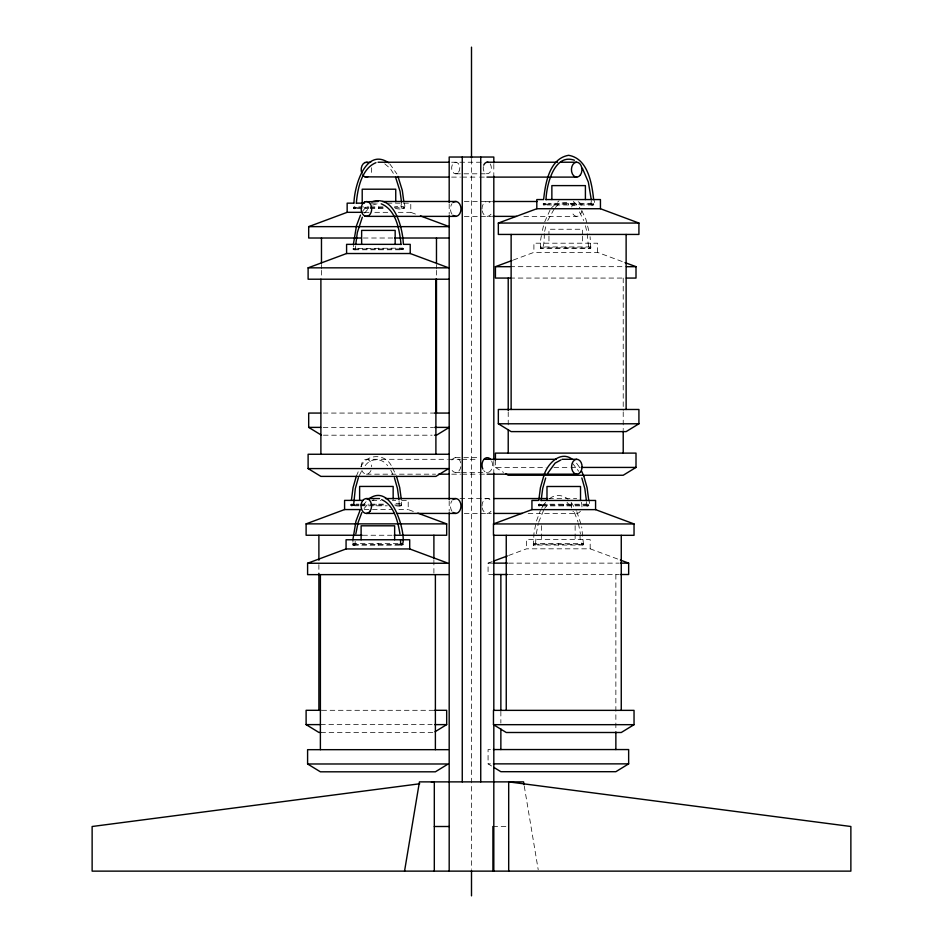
<?xml version="1.0" encoding="UTF-8"?>
<svg xmlns="http://www.w3.org/2000/svg" width="943" height="943" viewBox="0 0 943 943"><rect width="100%" height="100%" fill="white"/><g stroke="black" fill="none" stroke-linecap="round" stroke-linejoin="round"><path stroke-width="0.71" stroke-dasharray="4.71 3.54" d="M400.068 249.765L353.578 249.765L353.401 244.284M354.403 249.73L355.535 249.742L355.7 245.875M399.549 545.184L353.059 545.184L352.882 539.702M398.087 543.533L353.059 543.533L352.776 545.066L355.051 545.148L355.181 541.294M544.252 233.746C544.712 255.388 537.239 252.559 541.977 232.956M534.339 544.229L583.505 544.37L582.88 545.054L533.396 545.03L533.997 533.137L535.883 523.377M580.546 534.976C578.589 537.781 582.585 547.977 582.88 543.416L533.538 543.416L533.255 544.948L535.541 545.03L535.942 537.439M587.194 233.746C587.536 235.161 588.432 253.973 590.235 246.96L540.893 246.96L540.315 247.785L540.893 248.61L590.235 248.61L590.825 247.903L541.695 247.785M536.296 533.75L538.3 523.613M542.39 230.457L543.816 224.564M544.641 231.377L545.997 225.766M544.712 221.841L550.24 209.617M536.461 521.019L540.445 510.422M538.642 522.21L544.005 509.409M547.706 220.556L554.472 208.486M356.348 476.132L358.481 471.158M359.318 475.578L362.041 470.156M395.435 208.568C408.826 210.666 406.138 204.348 394.41 206.918M542.084 505.861L588.573 505.861L589.163 505.035L588.573 504.222L543.545 504.222M541.659 508.242L542.885 506.061M362.914 210.772L367.546 205.15M364.623 213.094L369.892 206.882M360.91 466.809C366.803 453.265 385.982 453.265 391.875 466.809M551.584 207.778L559.081 200.741M363.079 505.271L367.027 500.568M364.104 508.513L369.373 502.301M543.557 505.153L545.573 502.395M544.582 508.383L549.686 502.336M546.964 204.973L593.453 204.973L594.031 204.148L593.453 203.323L548.425 203.323M395.647 505.802C406.527 507.558 401.129 501.075 393.255 504.151M586.452 501.982C584.743 508.772 592.192 506.085 588.75 500.391M555.392 207.566C560.708 200.352 571.953 201.107 576.963 208.486M365.153 465.677C370.516 457.779 382.28 457.779 387.644 465.677M549.675 498.611C554.908 494.085 563.112 494.662 568.075 499.319M401.635 203.405C398.547 210.796 407.647 209.829 403.969 203.087M591.332 201.095C589.351 207.731 597.214 205.079 593.63 199.492M590.825 247.938L590.082 236.681M399.054 500.639L399.219 505.766L400.386 505.613M400.398 505.766L401.565 505.613L401.388 500.32M586.617 505.849L588.915 505.672M581.171 544.524L582.927 544.335M583.469 544.394L581.69 526.913M353.236 249.577L354.403 249.577M355.535 249.742L353.165 249.518L353.071 248.528L402.885 248.115M540.551 248.422L542.897 248.575M352.753 545.007L355.051 545.148M533.243 544.889L535.541 545.03M372.603 205.044L378.402 203.488M372.084 500.462L374.065 499.649M513.298 260.044L533.903 252.37L597.532 252.37L623.641 262.083M493.425 574.511L488.073 574.511L488.073 563.136L492.199 561.604M508.69 555.462L526.548 548.826L590.177 548.826L619.032 559.553M404.134 208.379L401.836 208.556M593.795 204.784L591.497 204.961M403.793 206.918L403.793 208.568M593.453 203.323L593.453 204.973M353.578 249.765L353.578 248.115M540.893 248.61L540.893 246.96M590.235 246.96L590.235 248.61M401.211 504.151L401.211 505.802M353.059 545.184L353.059 543.533M588.573 504.222L588.573 505.861M533.538 545.054L533.538 543.416M582.88 543.416L582.88 545.054M589.705 248.08L588.526 248.08M451.638 162.231L484.007 162.231M455.717 173.807L487.283 173.807M451.638 177.107L460.467 177.107M461.94 177.107L478.125 177.107M479.586 177.107L485.48 177.107M464.333 201.496L491.492 201.496M370.74 203.158L378.968 203.158M387.208 203.158L410.783 203.158L410.783 212.328L416.287 214.379M545.537 204.148L592.652 204.148M358.764 206.918L368.748 206.918M370.175 206.918L382.999 206.918M355.876 207.743L368.725 207.743M370.163 207.743L384.438 207.743M394.433 207.743L403.003 207.743M357.303 208.568L368.725 208.568M370.163 208.568L384.296 208.568M364.316 212.328L370.74 212.328M374.819 212.328L391.145 212.328M398.347 212.328L410.783 212.328M464.333 216.371L491.492 216.371M523.86 216.371L576.833 216.371A7.438 5.257 -90 0 0 581.914 210.855M363.361 238.013L393.856 238.013M354.379 248.94L400.068 248.94M509.963 266.68L626.588 266.68M509.963 278.067L626.588 278.067M323.213 413.069L434.735 413.069M323.213 427.379L433.521 427.379M323.425 435.194L432.094 435.194M455.516 457.65L478.478 457.65M361.181 466.738A7.438 5.257 -90 0 1 366.438 459.3L447.359 459.3M448.833 459.3L460.597 459.3M462.07 459.3L478.254 459.3M495.429 460.267L495.429 467.422L546.08 467.422M553.965 467.422L569.655 467.422M570.963 467.422L580.051 467.422M455.917 472.514L460.219 472.514M461.657 472.514L487.484 472.514M366.438 474.176L435.583 474.176M451.768 474.176L460.597 474.176M462.07 474.176L478.254 474.176M479.728 474.176L485.61 474.176M460.019 498.552L491.362 498.552M548.743 498.552L576.692 498.552M372.061 500.391L380.736 500.391M392.3 500.391L395.765 500.391M401.635 500.391L408.213 500.391L408.213 509.562L413.706 511.613M356.195 504.151L359.035 504.151M360.462 504.151L369.019 504.151M370.446 504.151L384.697 504.151M354.733 504.976L359.012 504.976M360.438 504.976L369.008 504.976M370.434 504.976L386.147 504.976M394.704 504.976L400.421 504.976M542.084 505.035L587.784 505.035M354.733 505.802L359.012 505.802M360.438 505.802L387.29 505.802M364.222 509.562L392.3 509.562M398.889 509.562L408.213 509.562M464.333 513.428L491.362 513.428M528.139 513.428L576.692 513.428M362.737 535.247L392.005 535.247M353.861 544.359L399.549 544.359M488.073 563.136L493.425 563.136M508.666 563.136L619.233 563.136M508.56 574.511L619.233 574.511M321.846 710.303L433.898 710.303M320.632 724.613L432.153 724.613M320.856 732.428L433.898 732.428M490.466 749.555L488.073 749.555L488.073 763.865L491.562 765.999M488.073 763.865L490.466 763.865M492.918 826.504L507.346 826.504M401.565 505.613L399.219 505.766M495.429 467.422L503.562 472.396M573.391 201.448L579.851 207.778M384.768 163.846L390.213 168.443L395.046 175.999M567.038 502.336L572.142 508.383M389.824 163.952L396.885 173.936M572.26 462.989L578.684 471.241M576.538 463.202L579.238 466.868M571.152 502.395L576.279 510.422M581.807 210.702L585.839 219.106L589.67 234.194M579.497 211.939L583.741 220.556M392.488 467.893L395.907 474.895M390.744 470.156L393.479 475.578M576.81 511.66L581.124 524.556M574.44 512.497L578.083 522.21M585.438 225.766L586.794 231.377M578.424 523.613L580.428 533.75M524.284 786.191L538.205 869.694M623.217 278.067L623.217 410.453M623.217 411.926L623.217 429.572M615.862 574.511L615.862 730.436M597.532 252.37L597.532 243.2L533.903 243.2L533.903 252.37M590.177 548.826L590.177 539.644L526.548 539.644L526.548 548.826M582.491 234.831L582.491 229.243L548.956 229.243L548.956 234.831M582.491 236.221L582.491 243.2M575.136 525.687L575.136 539.644M568.381 203.323L568.381 204.973M565.965 246.96L565.965 248.61M563.501 504.222L563.501 505.861M558.61 543.416L558.61 545.054M548.956 236.221L548.956 243.2M541.588 525.687L541.588 539.644M508.218 411.926L508.218 428.098M500.863 711.317L500.863 723.081M493.814 164.388L493.814 176.141M493.814 461.363L493.814 473.127M471.5 159.426L471.5 869.34M449.186 204.077L449.186 214.367M449.186 501.063L449.186 511.354M436.479 264.5L436.479 268.908M436.479 270.382L436.479 277.737M433.898 560.26L433.898 573.497M378.721 206.918L378.721 208.568M378.65 248.115L378.65 249.765M378.131 543.533L378.131 545.184M376.151 504.151L376.151 505.802M321.469 264.5L321.469 268.908M321.469 270.382L321.469 277.737M318.887 564.668L318.887 573.497M581.253 502.277A7.438 5.257 -90 0 1 581.784 507.923M580.416 511.259A7.438 5.257 -90 0 1 572.979 511.259M571.611 507.923A7.438 5.257 -90 0 1 572.142 502.277M578.189 201.743A7.438 5.257 -90 0 1 581.914 207M576.833 216.371A7.438 5.257 -90 0 1 571.753 210.855M571.753 207A7.438 5.257 -90 0 1 575.466 201.743M371.518 167.748A7.438 5.257 -90 0 1 370.151 174.927M366.438 459.3A7.438 5.257 -90 0 1 371.695 466.738M370.988 470.451A7.438 5.257 -90 0 1 361.876 470.451M490.171 163.929A5.788 4.09 -90 0 1 488.333 173.606A5.788 4.09 -90 0 1 483.335 166.522M452.003 214.191A7.438 5.257 -90 0 1 452.003 203.664M482.014 208.933A7.438 5.257 -90 0 1 485.268 202.061A7.438 5.257 -90 0 1 490.997 203.664M490.997 214.191A7.438 5.257 -90 0 1 482.203 210.855M452.003 511.259A7.438 5.257 -90 0 1 452.003 500.733M482.014 505.99A7.438 5.257 -90 0 1 485.268 499.118A7.438 5.257 -90 0 1 490.997 500.733M490.997 511.259A7.438 5.257 -90 0 1 482.203 507.923M491.727 461.115A7.438 5.257 -90 0 1 490.643 470.805A7.438 5.257 -90 0 1 483.7 470.533M451.862 460.031A7.438 5.257 -90 0 1 460.75 462.883M460.844 466.738A7.438 5.257 -90 0 1 452.145 470.533M458.616 172.109A5.788 4.09 -90 0 0 456.777 162.432A5.788 4.09 -90 0 0 451.768 169.516A5.788 4.09 -90 0 0 458.616 172.109"/><path stroke-width="1.41" d="M353.59 505.271L351.244 505.106L353.59 505.271L355.322 488.568L358.375 477.747M402.378 249.07C403.015 249.907 404.052 247.608 401.364 249.258M353.979 203.087C354.179 186.914 365.46 146.943 388.693 162.821M356.313 203.405C357.538 188.494 361.723 168.479 375.951 162.691M353.401 244.284L356.489 225.719L360.485 215.122M355.735 244.591L357.326 232.532L362.324 217.196M351.397 500.32L353.059 487.649L356.277 476.298M352.882 539.702L355.971 521.137L359.967 510.54M543.639 199.492C545.349 183.472 549.298 158.542 568.629 155.312C587.961 158.542 591.921 183.472 593.63 199.492M545.973 199.81C546.563 184.038 554.567 153.025 574.428 160.251M538.759 500.391L540.422 487.72L543.639 476.356M541.093 500.698L542.673 488.627L545.667 477.983M355.817 533.868L358.163 522.328L361.806 512.615M404.547 871.132L419.435 781.877L523.565 781.877L524.049 784.753M543.71 476.191C546.634 464.663 560.26 449.74 572.448 459.418M547.683 473.303L555.073 463.143L560.932 459.936M368.159 499.436C394.021 479.162 407.859 542.19 401.836 544.571M638.918 423.784L626.128 431.611L511.13 431.611L498.34 423.784L498.34 409.474L638.918 409.474L638.918 423.784L498.34 423.784M495.429 460.267L495.429 453.111L636.006 453.111L636.006 467.422L623.217 475.248L508.218 475.248L505.896 473.822M435.065 731.721L446.676 724.613L446.676 710.303L434.711 710.303M634.038 724.672L621.26 732.499L506.25 732.499L493.472 724.672L493.472 710.362L634.038 710.362L634.038 724.672L493.472 724.672M493.425 749.555L628.651 749.555L628.651 763.865L615.862 771.692L500.863 771.692L493.884 767.425M400.539 540.009L400.692 544.641L401.859 544.488M371.754 201.885C394.528 193.952 402.685 227.888 403.392 244.284M361.24 238.013L308.691 238.013L308.691 226.638L347.154 212.328L363.067 212.328M308.113 267.836L346.588 253.526L410.217 253.526L448.691 267.836L308.113 267.836L308.113 279.211L448.691 279.211M498.34 223.055L536.815 208.733L600.443 208.733L638.918 223.055L638.918 234.43L498.34 234.43L498.34 223.055L638.918 223.055M510.175 278.067L495.429 278.067L495.429 266.68L511.919 260.551M362.065 535.247L306.11 535.247L306.11 523.872L344.584 509.562L360.485 509.562M307.595 563.254L346.069 548.944L409.698 548.944L448.173 563.254L307.595 563.254L307.595 574.629L448.173 574.629M493.472 523.943L531.935 509.633L595.575 509.633L634.038 523.943L634.038 535.318L493.472 535.318L493.472 523.943L634.038 523.943M493.578 561.085L507.31 555.981M364.941 162.491L370.717 162.231M364.941 201.743L378.202 201.496M364.941 216.112L367.794 216.112A7.438 5.257 -90 0 0 371.695 208.933A7.438 5.257 -90 0 0 367.794 201.743L366.438 201.496M366.367 162.243L367.794 162.491M364.941 176.86L448.691 177.107M419.741 783.774L92.131 826.504L92.131 871.132L850.869 871.132L850.869 826.504L508.69 781.877L508.69 871.132M431.399 782.254L434.31 781.877L434.31 871.132M378.072 162.231L448.691 162.231M486.953 162.231L557.572 162.231M560.507 162.231L576.692 162.231M367.794 176.86L366.367 177.095M486.953 177.107L576.692 177.107M543.392 199.562L536.815 199.562L536.815 208.733M546.138 199.562L600.443 199.562L600.443 208.733M382.622 201.496L456.188 201.496M492.965 201.496L537.109 201.496M353.731 203.158L347.154 203.158L347.154 212.328M356.478 203.158L364.458 203.158M366.438 216.371L456.188 216.371M492.965 216.371L516.505 216.371M308.691 226.638L449.257 226.638L420.401 215.912M394.587 238.013L449.257 238.013M400.893 244.355L346.588 244.355L346.588 253.526M403.639 244.355L410.217 244.355L410.217 253.526M400.068 248.94L402.92 248.94M495.429 266.68L509.963 266.68M626.588 266.68L636.006 266.68L636.006 278.067L626.588 278.067M320.655 413.069L308.691 413.069L308.691 427.379L321.469 435.194M434.523 413.069L449.257 413.069M308.691 427.379L320.655 427.379M434.735 427.379L449.257 427.379L436.479 435.194L434.523 435.194M448.691 454.255L308.113 454.255L308.113 468.577L320.891 476.392L435.902 476.392L448.691 468.577L308.113 468.577M484.136 459.3L556.229 459.3M562.122 459.3L576.833 459.3M581.336 467.422L636.006 467.422M438.53 474.176L448.833 474.176M487.083 474.176L576.833 474.176M366.308 498.552L379.546 498.552M385.428 498.552L456.047 498.552M494.309 498.552L547.27 498.552M363.09 500.391L344.584 500.391L344.584 509.562M538.512 500.45L531.935 500.45L531.935 509.633M541.258 500.45L595.575 500.45L595.575 509.633M351.869 504.976L354.733 504.976M539.231 505.035L542.084 505.035M366.308 513.428L394.257 513.428M397.203 513.428L456.047 513.428M494.309 513.428L522.257 513.428M306.11 523.872L446.676 523.872L446.676 535.247L394.127 535.247M399.549 544.359L402.402 544.359M493.425 563.136L507.452 563.136M620.588 563.136L628.651 563.136L628.651 574.511L620.588 574.511M493.425 574.511L507.452 574.511M320.856 710.303L306.11 710.303L306.11 724.613L318.887 732.428L320.856 732.428M306.11 724.613L320.632 724.613M434.711 724.613L446.676 724.613M448.173 749.673L307.595 749.673L307.595 763.983L320.384 771.81L435.383 771.81L448.173 763.983L307.595 763.983M493.425 763.865L628.651 763.865M434.31 826.504L449.186 826.504M403.026 544.488L400.692 544.641M625.009 262.602L636.006 266.68M620.4 560.071L628.651 563.136M417.832 513.145L446.676 523.872M381.22 203.829C396.331 210.077 399.455 229.62 401.058 244.591M381.691 499.649C394.186 505.236 397.816 521.149 399.95 533.868M582.409 168.302L588.349 182.129L591.296 199.81M581.666 471.229L583.8 476.191M397.958 176.412L402.307 190.415L403.84 201.802M395.553 177.166L400.056 191.335L401.518 202.167M581.843 477.983L584.837 488.627L586.416 500.698M583.87 476.356L587.088 487.72L588.75 500.391M396.508 476.298L399.726 487.649L401.258 499.036M394.41 477.747L397.474 488.568L398.936 499.401M626.128 234.43L626.128 409.474M623.217 431.045L623.217 453.111M621.26 535.318L621.26 710.362M615.862 731.909L615.862 749.555M585.403 199.562L585.403 185.606L551.867 185.606L551.867 199.562M580.523 500.45L580.523 486.494L546.987 486.494L546.987 500.45M511.13 234.43L511.13 409.474M508.218 278.067L508.218 410.453M508.218 429.572L508.218 453.111M506.25 535.318L506.25 710.362M500.863 574.511L500.863 709.843M500.863 728.963L500.863 749.555M493.814 162.915L493.814 157.033L449.186 157.033L449.186 202.604M493.814 176.141L493.814 459.901M493.814 473.127L493.814 524.591M493.814 534.881L493.814 709.831M493.814 724.53L493.814 871.132M492.918 826.504L492.918 871.132M480.741 157.033L480.741 781.877M471.5 47.15L471.5 157.976M471.5 870.813L471.5 895.85M462.259 157.033L462.259 781.877M449.186 215.841L449.186 499.59M449.186 512.827L449.186 871.132M436.479 238.013L436.479 263.026M436.479 279.211L436.479 413.069M435.902 279.211L435.902 454.255M435.383 574.629L435.383 749.673M433.898 535.247L433.898 558.786M409.698 548.944L409.698 539.761L346.069 539.761L346.069 548.944M395.742 201.767L395.742 189.201L362.206 189.201L362.206 203.158M395.164 244.355L395.164 230.398L361.629 230.398L361.629 244.355M394.646 539.761L394.646 525.805L361.11 525.805L361.11 539.761M393.16 498.988L393.16 486.435L359.625 486.435L359.625 500.391M321.469 238.013L321.469 263.026M320.891 279.211L320.891 454.255M320.384 574.629L320.384 749.673M318.887 535.247L318.887 560.26M318.887 573.497L318.887 710.303M365.071 216.112A7.438 5.257 -90 0 1 361.181 208.933A7.438 5.257 -90 0 1 365.071 201.743M365.071 176.86A7.438 5.257 -90 0 1 362.713 174.927M361.876 173.394A7.438 5.257 -90 0 1 365.071 162.491M483.735 165.131A5.788 4.09 -90 0 1 488.333 162.432M453.088 202.486A7.438 5.257 -90 0 1 460.986 208.933A7.438 5.257 -90 0 1 453.088 215.369M453.088 499.554A7.438 5.257 -90 0 1 460.986 505.99A7.438 5.257 -90 0 1 453.088 512.438M482.828 469.048A7.438 5.257 -90 0 1 483.924 459.359A7.438 5.257 -90 0 1 490.855 459.63M353.884 207.531C354.533 210.572 355.664 205.433 353.884 207.531M351.315 504.764C351.951 507.805 353.095 502.666 351.315 504.764M543.545 203.936L545.82 204.442L543.522 204.266L543.958 204.949L544.618 203.735L543.545 203.936M538.665 504.823C539.313 507.876 540.445 502.725 538.665 504.823M353.861 207.861L356.159 208.038L353.979 207.849M538.642 505.153L540.94 505.33L538.642 505.153M370.021 511.259A7.438 5.257 -90 0 0 367.664 498.812A7.438 5.257 -90 0 0 361.216 507.923A7.438 5.257 -90 0 0 370.021 511.259M580.416 174.927A7.438 5.257 -90 0 0 578.059 162.491A7.438 5.257 -90 0 0 571.611 171.602A7.438 5.257 -90 0 0 580.416 174.927M580.546 471.995A7.438 5.257 -90 0 0 578.189 459.547A7.438 5.257 -90 0 0 571.753 468.659A7.438 5.257 -90 0 0 580.546 471.995"/></g></svg>
